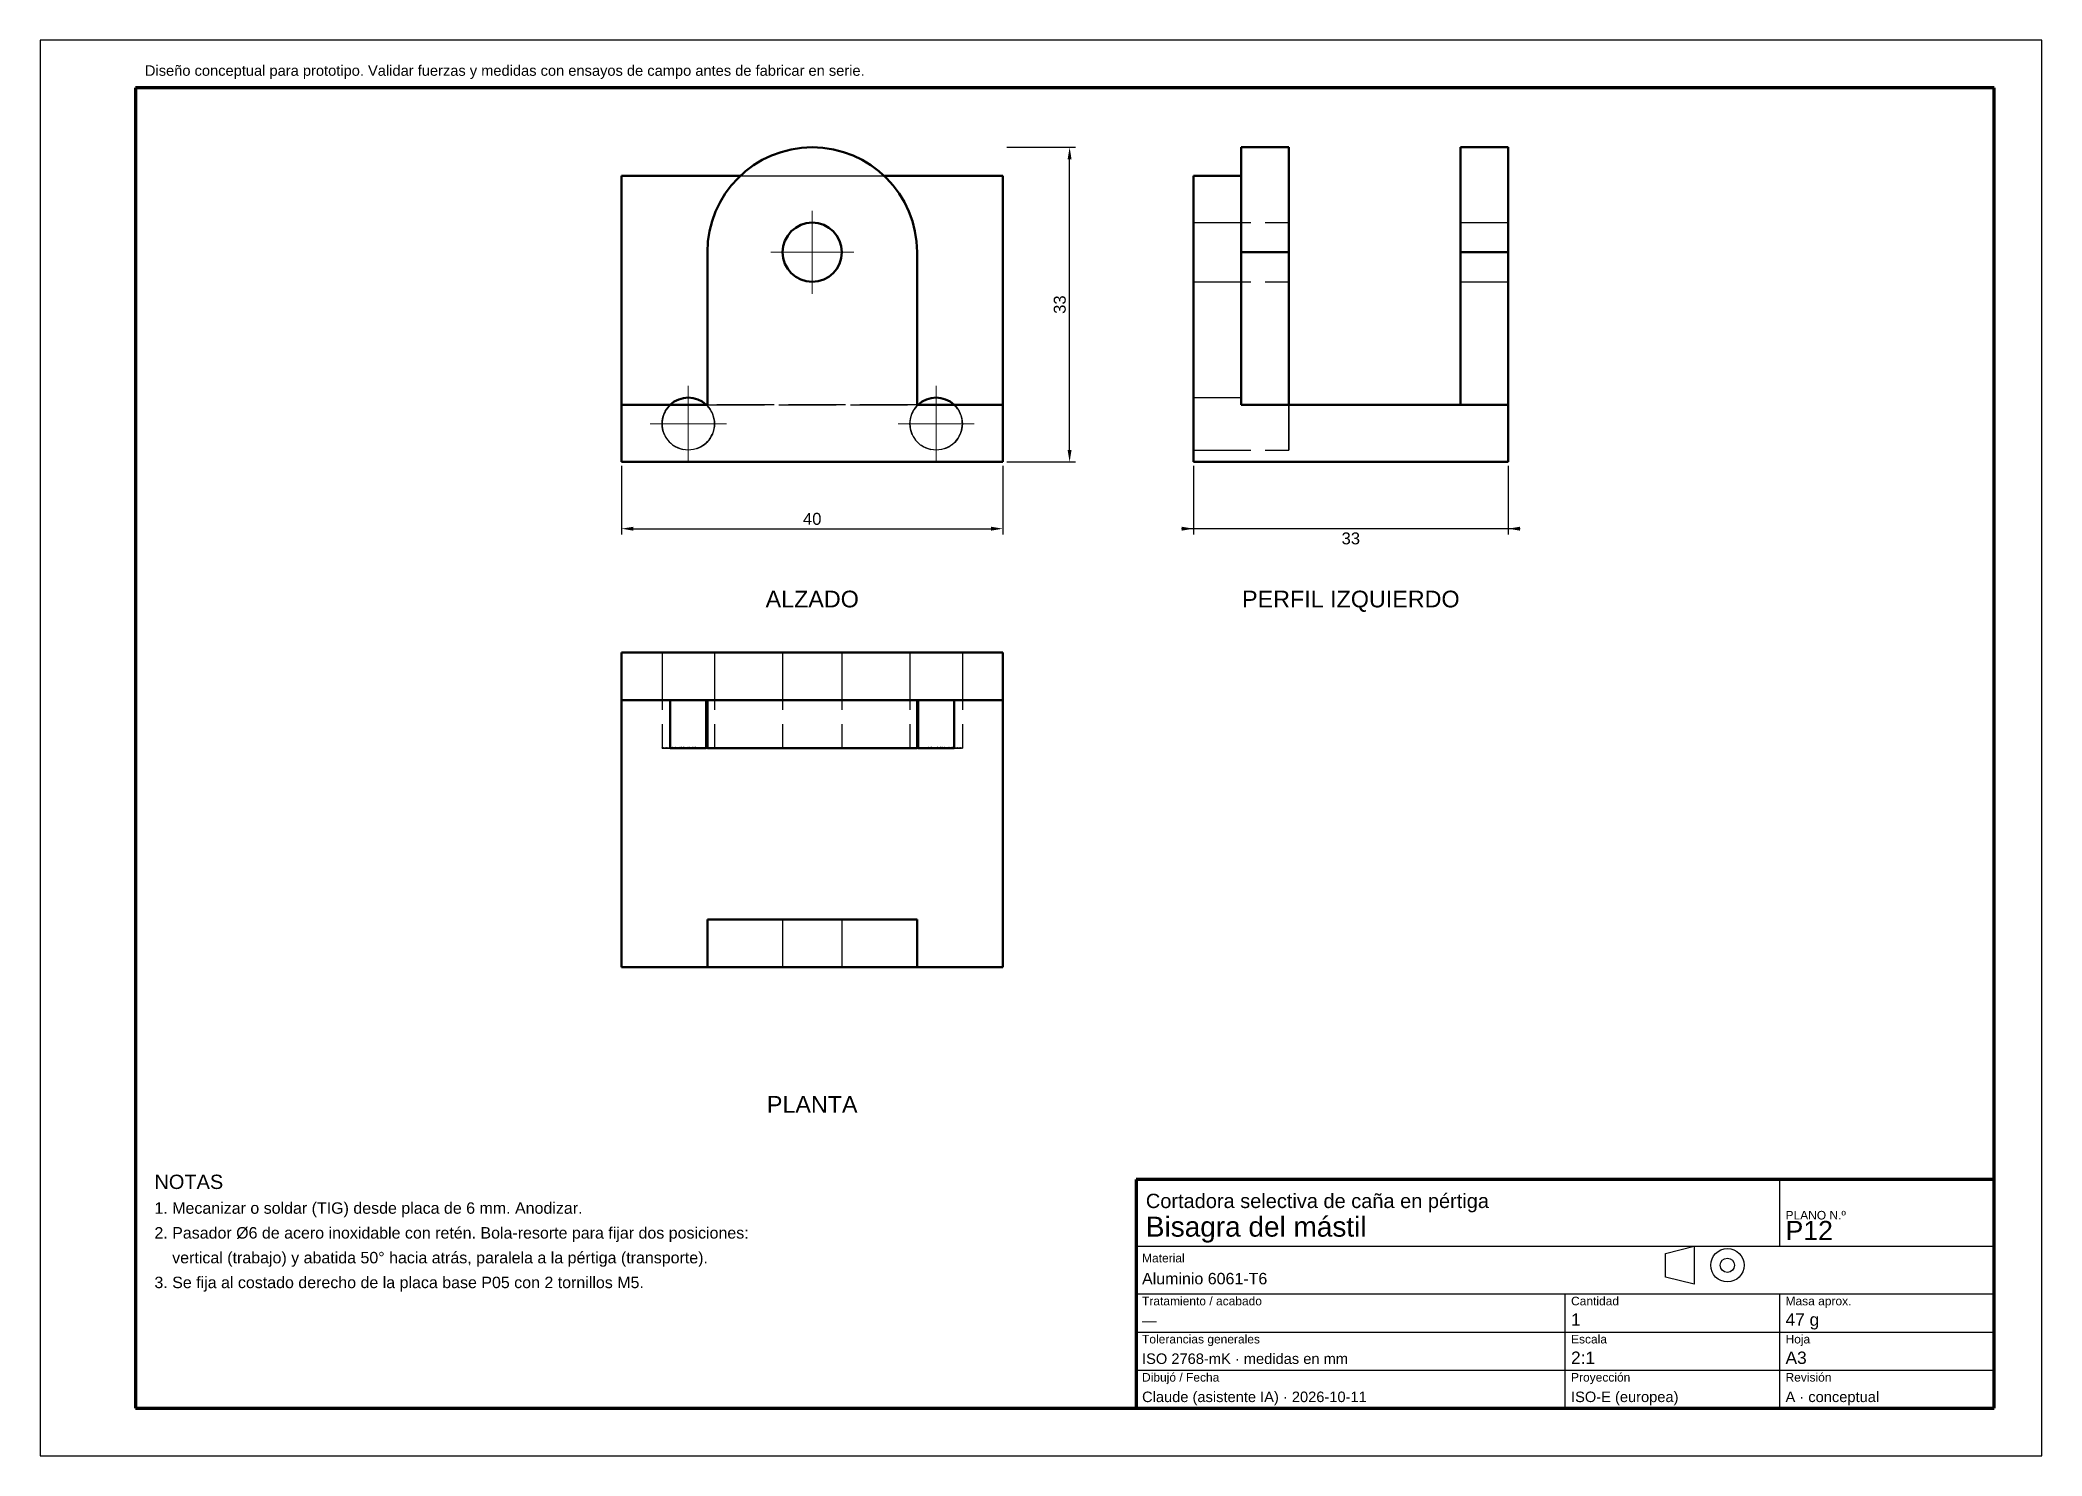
# Model space of a CAD drawing. Header units: millimetres. Extents: x 0 to 210, y 0 to 148.
import ezdxf
from ezdxf.enums import TextEntityAlignment as Align

# ---------------------------------------------------------------- set-up
doc = ezdxf.new("R2010")
doc.units = ezdxf.units.MM
doc.header["$LTSCALE"] = 0.5
doc.linetypes.add('ACAD_ISO02W100', pattern=[15, 12, -3])
doc.linetypes.add('ACAD_ISO04W100', pattern=[30, 24, -3, 0, -3])
for name, color, linetype, lineweight in [('COTAS', 4, 'Continuous', 18), ('EJES', 1, 'ACAD_ISO04W100', 18), ('MARCO', 7, 'Continuous', 70), ('OCULTAS', 8, 'ACAD_ISO02W100', 25), ('TEXTO', 7, 'Continuous', 25), ('VISIBLE', 7, 'Continuous', 50)]:
    doc.layers.add(name, color=color, linetype=linetype, lineweight=lineweight)
doc.styles.get("Standard").update_dxf_attribs({"font": 'arial.ttf'})
doc.dimstyles.new('ISO25', dxfattribs={"dimscale": 0.5, "dimtxt": 2.5, "dimasz": 2.5, "dimexe": 1.25, "dimexo": 0.8, "dimgap": 0.8, "dimtad": 1, "dimdec": 1, "dimtxsty": 'Standard', "dimcen": 2.5, "dimclrd": 4, "dimclre": 4, "dimclrt": 7, "dimazin": 3, "dimtfac": 1, "dimtmove": 0, "dimatfit": 3})

msp = doc.modelspace()

# ---------------------------------------------------------------- linework, layer by layer
at = {"layer": 'EJES'}
for p, q in [((81, 121.9), (81, 130.6)), ((76.65, 126.25), (85.35, 126.25)), ((68, 104.25), (68, 112.25)), ((94, 104.25), (94, 112.25)), ((64, 108.25), (72, 108.25)), ((90, 108.25), (98, 108.25))]:
    msp.add_line(p, q, dxfattribs=at)
at = {"layer": 'MARCO'}
for p, q in [((205, 143.5), (10, 143.5)), ((10, 143.5), (10, 5)), ((205, 5), (205, 143.5)), ((205, 29), (115, 29)), ((115, 29), (115, 5)), ((205, 5), (205, 29)), ((10, 5), (205, 5)), ((115, 5), (205, 5))]:
    msp.add_line(p, q, dxfattribs=at)
at = {"layer": 'OCULTAS'}
for p, q in [((61, 134.25), (61, 104.25)), ((61, 134.25), (101, 134.25)), ((73.45, 134.25), (88.55, 134.25)), ((101, 134.25), (101, 104.25)), ((121, 134.25), (121, 104.25)), ((126, 134.25), (121, 134.25)), ((126, 110.25), (126, 134.25)), ((121, 129.35), (131, 129.35)), ((149, 129.35), (154, 129.35)), ((70, 110.25), (70, 126.25)), ((70, 110.25), (70, 126.25)), ((92, 110.25), (92, 126.25)), ((92, 110.25), (92, 126.25)), ((126, 110.25), (126, 126.25)), ((126, 126.25), (131, 126.25)), ((131, 110.25), (131, 126.25)), ((149, 126.25), (154, 126.25)), ((149, 110.25), (149, 126.25)), ((154, 110.25), (154, 126.25)), ((121, 123.15), (131, 123.15)), ((149, 123.15), (154, 123.15)), ((61, 110.25), (66.11, 110.25)), ((66.11, 110.25), (69.89, 110.25)), ((92, 110.25), (70, 110.25)), ((70, 110.25), (92, 110.25)), ((92.11, 110.25), (95.89, 110.25)), ((95.89, 110.25), (101, 110.25)), ((121, 111), (126, 111)), ((121, 111), (126, 111)), ((126, 110.25), (126, 111)), ((126, 110.25), (131, 110.25)), ((126, 110.25), (131, 110.25)), ((131, 110.25), (126, 110.25)), ((131, 110.25), (126, 110.25)), ((126, 110.25), (131, 110.25)), ((126, 110.25), (131, 110.25)), ((154, 110.25), (126, 110.25)), ((154, 110.25), (149, 110.25)), ((154, 110.25), (149, 110.25)), ((154, 104.25), (154, 110.25)), ((121, 105.5), (131, 105.5)), ((121, 105.5), (131, 105.5)), ((61, 104.25), (101, 104.25)), ((121, 104.25), (154, 104.25)), ((61, 84.25), (61, 51.25)), ((61, 84.25), (101, 84.25)), ((65.25, 84.25), (65.25, 74.25)), ((70.75, 84.25), (70.75, 74.25)), ((77.9, 84.25), (77.9, 74.25)), ((84.1, 84.25), (84.1, 74.25)), ((91.25, 84.25), (91.25, 74.25)), ((96.75, 84.25), (96.75, 74.25)), ((101, 84.25), (101, 51.25)), ((61, 79.25), (66.11, 79.25)), ((69.89, 79.25), (70, 79.25)), ((70, 74.25), (70, 79.25)), ((73.45, 79.25), (88.55, 79.25)), ((92, 74.25), (92, 79.25)), ((92, 79.25), (92.11, 79.25)), ((95.89, 79.25), (101, 79.25)), ((92, 74.25), (70, 74.25)), ((70, 56.25), (92, 56.25)), ((70, 51.25), (70, 56.25)), ((77.9, 56.25), (77.9, 51.25)), ((84.1, 56.25), (84.1, 51.25)), ((92, 51.25), (92, 56.25)), ((61, 51.25), (101, 51.25))]:
    msp.add_line(p, q, dxfattribs=at)
for centre, radius in [((81, 126.25), 3.1), ((81, 126.25), 3.1), ((81, 126.25), 3.1), ((68, 108.25), 2.75), ((94, 108.25), 2.75)]:
    msp.add_circle(centre, radius, dxfattribs=at)
for centre, radius, start, end in [((81, 126.25), 11, 0, 180), ((81, 126.25), 11, 0, 180), ((81, 126.25), 11, 46.6582, 133.3418), ((81, 126.25), 11, 133.3418, 180), ((81, 126.25), 11, 0, 46.6582), ((68, 108.25), 2.75, 133.3418, 360), ((68, 108.25), 2.75, 0, 46.6582), ((94, 108.25), 2.75, 133.3418, 360), ((94, 108.25), 2.75, 0, 46.6582)]:
    msp.add_arc(centre, radius, start, end, dxfattribs=at)
for points in [[(126, 134.25), (126, 134.65), (126, 135.02), (126, 135.36), (126, 135.68), (126, 135.97), (126, 136.24), (126, 136.47), (126, 136.68), (126, 136.85), (126, 136.99), (126, 137.11), (126, 137.19), (126, 137.23), (126, 137.25)], [(131, 126.25), (131, 127.48), (131, 128.7), (131, 129.88), (131, 131.02), (131, 132.1), (131, 133.11), (131, 134.03), (131, 134.85), (131, 135.56), (131, 136.16), (131, 136.63), (131, 136.97), (131, 137.18), (131, 137.25)], [(149, 126.25), (149, 127.48), (149, 128.7), (149, 129.88), (149, 131.02), (149, 132.1), (149, 133.11), (149, 134.03), (149, 134.85), (149, 135.56), (149, 136.16), (149, 136.63), (149, 136.97), (149, 137.18), (149, 137.25)], [(154, 126.25), (154, 127.48), (154, 128.7), (154, 129.88), (154, 131.02), (154, 132.1), (154, 133.11), (154, 134.03), (154, 134.85), (154, 135.56), (154, 136.16), (154, 136.63), (154, 136.97), (154, 137.18), (154, 137.25)], [(121, 126.25), (121, 126.6), (121, 126.94), (121, 127.27), (121, 127.6), (121, 127.9), (121, 128.18), (121, 128.44), (121, 128.67), (121, 128.87), (121, 129.04), (121, 129.18), (121, 129.27), (121, 129.33), (121, 129.35)], [(121, 129.35), (121, 129.27), (121, 129.04), (121, 128.67), (121, 128.18), (121, 127.6), (121, 126.94), (121, 126.25), (121, 125.56), (121, 124.9), (121, 124.32), (121, 123.83), (121, 123.46), (121, 123.23), (121, 123.15)], [(131, 126.25), (131, 126.6), (131, 126.94), (131, 127.27), (131, 127.6), (131, 127.9), (131, 128.18), (131, 128.44), (131, 128.67), (131, 128.87), (131, 129.04), (131, 129.18), (131, 129.27), (131, 129.33), (131, 129.35)], [(131, 129.35), (131, 129.27), (131, 129.04), (131, 128.67), (131, 128.18), (131, 127.6), (131, 126.94), (131, 126.25), (131, 125.56), (131, 124.9), (131, 124.32), (131, 123.83), (131, 123.46), (131, 123.23), (131, 123.15)], [(149, 126.25), (149, 126.6), (149, 126.94), (149, 127.27), (149, 127.6), (149, 127.9), (149, 128.18), (149, 128.44), (149, 128.67), (149, 128.87), (149, 129.04), (149, 129.18), (149, 129.27), (149, 129.33), (149, 129.35)], [(149, 129.35), (149, 129.27), (149, 129.04), (149, 128.67), (149, 128.18), (149, 127.6), (149, 126.94), (149, 126.25), (149, 125.56), (149, 124.9), (149, 124.32), (149, 123.83), (149, 123.46), (149, 123.23), (149, 123.15)], [(154, 126.25), (154, 126.6), (154, 126.94), (154, 127.27), (154, 127.6), (154, 127.9), (154, 128.18), (154, 128.44), (154, 128.67), (154, 128.87), (154, 129.04), (154, 129.18), (154, 129.27), (154, 129.33), (154, 129.35)], [(154, 129.35), (154, 129.27), (154, 129.04), (154, 128.67), (154, 128.18), (154, 127.6), (154, 126.94), (154, 126.25), (154, 125.56), (154, 124.9), (154, 124.32), (154, 123.83), (154, 123.46), (154, 123.23), (154, 123.15)], [(121, 111), (121, 110.93), (121, 110.73), (121, 110.4), (121, 109.96), (121, 109.44), (121, 108.86), (121, 108.25), (121, 107.64), (121, 107.06), (121, 106.54), (121, 106.1), (121, 105.77), (121, 105.57), (121, 105.5)], [(121, 111), (121, 110.93), (121, 110.73), (121, 110.4), (121, 109.96), (121, 109.44), (121, 108.86), (121, 108.25), (121, 107.64), (121, 107.06), (121, 106.54), (121, 106.1), (121, 105.77), (121, 105.57), (121, 105.5)], [(131, 110.25), (131, 109.9), (131, 109.5), (131, 109.07), (131, 108.61), (131, 108.15), (131, 107.68), (131, 107.23), (131, 106.82), (131, 106.44), (131, 106.11), (131, 105.85), (131, 105.66), (131, 105.54), (131, 105.5)], [(70.75, 84.25), (70.68, 84.25), (70.48, 84.25), (70.15, 84.25), (69.71, 84.25), (69.19, 84.25), (68.61, 84.25), (68, 84.25), (67.39, 84.25), (66.81, 84.25), (66.29, 84.25), (65.85, 84.25), (65.52, 84.25), (65.32, 84.25), (65.25, 84.25)], [(65.25, 84.25), (65.32, 84.25), (65.52, 84.25), (65.85, 84.25), (66.29, 84.25), (66.81, 84.25), (67.39, 84.25), (68, 84.25), (68.61, 84.25), (69.19, 84.25), (69.71, 84.25), (70.15, 84.25), (70.48, 84.25), (70.68, 84.25), (70.75, 84.25)], [(84.1, 84.25), (84.02, 84.25), (83.79, 84.25), (83.42, 84.25), (82.93, 84.25), (82.35, 84.25), (81.69, 84.25), (81, 84.25), (80.31, 84.25), (79.65, 84.25), (79.07, 84.25), (78.58, 84.25), (78.21, 84.25), (77.98, 84.25), (77.9, 84.25)], [(77.9, 84.25), (77.98, 84.25), (78.21, 84.25), (78.58, 84.25), (79.07, 84.25), (79.65, 84.25), (80.31, 84.25), (81, 84.25), (81.69, 84.25), (82.35, 84.25), (82.93, 84.25), (83.42, 84.25), (83.79, 84.25), (84.02, 84.25), (84.1, 84.25)], [(96.75, 84.25), (96.68, 84.25), (96.48, 84.25), (96.15, 84.25), (95.71, 84.25), (95.19, 84.25), (94.61, 84.25), (94, 84.25), (93.39, 84.25), (92.81, 84.25), (92.29, 84.25), (91.85, 84.25), (91.52, 84.25), (91.32, 84.25), (91.25, 84.25)], [(91.25, 84.25), (91.32, 84.25), (91.52, 84.25), (91.85, 84.25), (92.29, 84.25), (92.81, 84.25), (93.39, 84.25), (94, 84.25), (94.61, 84.25), (95.19, 84.25), (95.71, 84.25), (96.15, 84.25), (96.48, 84.25), (96.68, 84.25), (96.75, 84.25)], [(73.45, 79.25), (73, 79.25), (72.57, 79.25), (72.18, 79.25), (71.81, 79.25), (71.47, 79.25), (71.17, 79.25), (70.9, 79.25), (70.66, 79.25), (70.46, 79.25), (70.3, 79.25), (70.17, 79.25), (70.07, 79.25), (70.02, 79.25), (70, 79.25)], [(92, 79.25), (91.98, 79.25), (91.93, 79.25), (91.83, 79.25), (91.7, 79.25), (91.54, 79.25), (91.34, 79.25), (91.1, 79.25), (90.83, 79.25), (90.53, 79.25), (90.19, 79.25), (89.82, 79.25), (89.43, 79.25), (89, 79.25), (88.55, 79.25)], [(84.1, 74.25), (84.02, 74.25), (83.79, 74.25), (83.42, 74.25), (82.93, 74.25), (82.35, 74.25), (81.69, 74.25), (81, 74.25), (80.31, 74.25), (79.65, 74.25), (79.07, 74.25), (78.58, 74.25), (78.21, 74.25), (77.98, 74.25), (77.9, 74.25)], [(77.9, 74.25), (77.98, 74.25), (78.21, 74.25), (78.58, 74.25), (79.07, 74.25), (79.65, 74.25), (80.31, 74.25), (81, 74.25), (81.69, 74.25), (82.35, 74.25), (82.93, 74.25), (83.42, 74.25), (83.79, 74.25), (84.02, 74.25), (84.1, 74.25)], [(84.1, 56.25), (84.02, 56.25), (83.79, 56.25), (83.42, 56.25), (82.93, 56.25), (82.35, 56.25), (81.69, 56.25), (81, 56.25), (80.31, 56.25), (79.65, 56.25), (79.07, 56.25), (78.58, 56.25), (78.21, 56.25), (77.98, 56.25), (77.9, 56.25)], [(77.9, 56.25), (77.98, 56.25), (78.21, 56.25), (78.58, 56.25), (79.07, 56.25), (79.65, 56.25), (80.31, 56.25), (81, 56.25), (81.69, 56.25), (82.35, 56.25), (82.93, 56.25), (83.42, 56.25), (83.79, 56.25), (84.02, 56.25), (84.1, 56.25)], [(84.1, 51.25), (84.02, 51.25), (83.79, 51.25), (83.42, 51.25), (82.93, 51.25), (82.35, 51.25), (81.69, 51.25), (81, 51.25), (80.31, 51.25), (79.65, 51.25), (79.07, 51.25), (78.58, 51.25), (78.21, 51.25), (77.98, 51.25), (77.9, 51.25)], [(77.9, 51.25), (77.98, 51.25), (78.21, 51.25), (78.58, 51.25), (79.07, 51.25), (79.65, 51.25), (80.31, 51.25), (81, 51.25), (81.69, 51.25), (82.35, 51.25), (82.93, 51.25), (83.42, 51.25), (83.79, 51.25), (84.02, 51.25), (84.1, 51.25)]]:
    msp.add_open_spline(points, degree=1, dxfattribs=at)
for points, degree, knots in [([(126, 134.25), (126, 134.02), (126, 133.8), (126, 133.56), (126, 133.32), (126, 133.07), (126, 132.82), (126, 132.56), (126, 132.29), (126, 132.02), (126, 131.75), (126, 131.47), (126, 131.19), (126, 130.9), (126, 130.61), (126, 130.31), (126, 130.01), (126, 129.71), (126, 129.4), (126, 129.1), (126, 128.79), (126, 128.16), (126, 127.53), (126, 126.89), (126, 126.25)], 2, [0, 0, 0, 0.071429, 0.071429, 0.142857, 0.142857, 0.214286, 0.214286, 0.285714, 0.285714, 0.357143, 0.357143, 0.428571, 0.428571, 0.5, 0.5, 0.571429, 0.571429, 0.642857, 0.642857, 0.714286, 0.714286, 0.857143, 0.857143, 1, 1, 1]), ([(126, 126.25), (126, 126.89), (126, 127.53), (126, 128.16), (126, 128.37), (126, 128.58), (126, 128.79), (126, 128.99), (126, 129.2), (126, 129.4), (126, 129.61), (126, 129.81), (126, 130.01), (126, 130.21), (126, 130.41), (126, 130.61), (126, 130.8), (126, 130.99), (126, 131.19), (126, 131.37), (126, 131.56), (126, 131.75), (126, 131.93), (126, 132.11), (126, 132.29), (126, 132.47), (126, 132.64), (126, 132.82), (126, 132.99), (126, 133.15), (126, 133.32), (126, 133.48), (126, 133.64), (126, 133.8), (126, 133.95), (126, 134.1), (126, 134.25)], 3, [0, 0, 0, 0, 0.1745014, 0.1745014, 0.1745014, 0.2326686, 0.2326686, 0.2326686, 0.2908357, 0.2908357, 0.2908357, 0.3490028, 0.3490028, 0.3490028, 0.40717, 0.40717, 0.40717, 0.4653371, 0.4653371, 0.4653371, 0.5235042, 0.5235042, 0.5235042, 0.5816714, 0.5816714, 0.5816714, 0.6398385, 0.6398385, 0.6398385, 0.6980057, 0.6980057, 0.6980057, 0.7561728, 0.7561728, 0.7561728, 0.8143399, 0.8143399, 0.8143399, 0.8143399]), ([(121, 123.15), (121, 123.16), (121, 123.17), (121, 123.2), (121, 123.23), (121, 123.28), (121, 123.32), (121, 123.39), (121, 123.46), (121, 123.54), (121, 123.63), (121, 123.73), (121, 123.83), (121, 123.94), (121, 124.06), (121, 124.19), (121, 124.32), (121, 124.46), (121, 124.6), (121, 124.75), (121, 124.9), (121, 125.07), (121, 125.23), (121, 125.39), (121, 125.56), (121, 125.9), (121, 126.25)], 2, [0, 0, 0, 0.071429, 0.071429, 0.142857, 0.142857, 0.214286, 0.214286, 0.285714, 0.285714, 0.357143, 0.357143, 0.428571, 0.428571, 0.5, 0.5, 0.571429, 0.571429, 0.642857, 0.642857, 0.714286, 0.714286, 0.785714, 0.785714, 0.857143, 0.857143, 1, 1, 1]), ([(131, 123.15), (131, 123.16), (131, 123.17), (131, 123.2), (131, 123.23), (131, 123.28), (131, 123.32), (131, 123.39), (131, 123.46), (131, 123.54), (131, 123.63), (131, 123.73), (131, 123.83), (131, 123.94), (131, 124.06), (131, 124.19), (131, 124.32), (131, 124.46), (131, 124.6), (131, 124.75), (131, 124.9), (131, 125.07), (131, 125.23), (131, 125.39), (131, 125.56), (131, 125.9), (131, 126.25)], 2, [0, 0, 0, 0.071429, 0.071429, 0.142857, 0.142857, 0.214286, 0.214286, 0.285714, 0.285714, 0.357143, 0.357143, 0.428571, 0.428571, 0.5, 0.5, 0.571429, 0.571429, 0.642857, 0.642857, 0.714286, 0.714286, 0.785714, 0.785714, 0.857143, 0.857143, 1, 1, 1]), ([(149, 123.15), (149, 123.16), (149, 123.17), (149, 123.2), (149, 123.23), (149, 123.28), (149, 123.32), (149, 123.39), (149, 123.46), (149, 123.54), (149, 123.63), (149, 123.73), (149, 123.83), (149, 123.94), (149, 124.06), (149, 124.19), (149, 124.32), (149, 124.46), (149, 124.6), (149, 124.75), (149, 124.9), (149, 125.07), (149, 125.23), (149, 125.39), (149, 125.56), (149, 125.9), (149, 126.25)], 2, [0, 0, 0, 0.071429, 0.071429, 0.142857, 0.142857, 0.214286, 0.214286, 0.285714, 0.285714, 0.357143, 0.357143, 0.428571, 0.428571, 0.5, 0.5, 0.571429, 0.571429, 0.642857, 0.642857, 0.714286, 0.714286, 0.785714, 0.785714, 0.857143, 0.857143, 1, 1, 1]), ([(154, 123.15), (154, 123.16), (154, 123.17), (154, 123.2), (154, 123.23), (154, 123.28), (154, 123.32), (154, 123.39), (154, 123.46), (154, 123.54), (154, 123.63), (154, 123.73), (154, 123.83), (154, 123.94), (154, 124.06), (154, 124.19), (154, 124.32), (154, 124.46), (154, 124.6), (154, 124.75), (154, 124.9), (154, 125.07), (154, 125.23), (154, 125.39), (154, 125.56), (154, 125.9), (154, 126.25)], 2, [0, 0, 0, 0.071429, 0.071429, 0.142857, 0.142857, 0.214286, 0.214286, 0.285714, 0.285714, 0.357143, 0.357143, 0.428571, 0.428571, 0.5, 0.5, 0.571429, 0.571429, 0.642857, 0.642857, 0.714286, 0.714286, 0.785714, 0.785714, 0.857143, 0.857143, 1, 1, 1]), ([(121, 108.25), (121, 108.4), (121, 108.56), (121, 108.86), (121, 109.16), (121, 109.3), (121, 109.44), (121, 109.58), (121, 109.71), (121, 109.84), (121, 109.96), (121, 110.08), (121, 110.19), (121, 110.3), (121, 110.4), (121, 110.49), (121, 110.58), (121, 110.65), (121, 110.73), (121, 110.79), (121, 110.85), (121, 110.89), (121, 110.93), (121, 110.96), (121, 110.98), (121, 110.99), (121, 111)], 2, [0, 0, 0, 0.1122, 0.1122, 0.336599, 0.336599, 0.448799, 0.448799, 0.560999, 0.560999, 0.673198, 0.673198, 0.785398, 0.785398, 0.897598, 0.897598, 1.009798, 1.009798, 1.121997, 1.121997, 1.234197, 1.234197, 1.346397, 1.346397, 1.458597, 1.458597, 1.570796, 1.570796, 1.570796]), ([(121, 108.25), (121, 108.4), (121, 108.56), (121, 108.86), (121, 109.16), (121, 109.3), (121, 109.44), (121, 109.58), (121, 109.71), (121, 109.84), (121, 109.96), (121, 110.08), (121, 110.19), (121, 110.3), (121, 110.4), (121, 110.49), (121, 110.58), (121, 110.65), (121, 110.73), (121, 110.79), (121, 110.85), (121, 110.89), (121, 110.93), (121, 110.96), (121, 110.98), (121, 110.99), (121, 111)], 2, [0, 0, 0, 0.1122, 0.1122, 0.336599, 0.336599, 0.448799, 0.448799, 0.560999, 0.560999, 0.673198, 0.673198, 0.785398, 0.785398, 0.897598, 0.897598, 1.009798, 1.009798, 1.121997, 1.121997, 1.234197, 1.234197, 1.346397, 1.346397, 1.458597, 1.458597, 1.570796, 1.570796, 1.570796]), ([(126, 110.25), (126, 110.49), (126, 110.68), (126, 110.81), (126, 110.82), (126, 110.84), (126, 110.86), (126, 110.89), (126, 110.91), (126, 110.94), (126, 110.96), (126, 110.97), (126, 110.98), (126, 110.99), (126, 110.99), (126, 111), (126, 111), (126, 111), (126, 111)], 3, [0, 0, 0, 0, 0.5, 0.5, 0.5, 0.571429, 0.571429, 0.571429, 0.714286, 0.714286, 0.714286, 0.857143, 0.857143, 0.857143, 0.928571, 0.928571, 0.928571, 1, 1, 1, 1]), ([(126, 111), (126, 111), (126, 111), (126, 111), (126, 110.99), (126, 110.98), (126, 110.96), (126, 110.95), (126, 110.93), (126, 110.9), (126, 110.87), (126, 110.84), (126, 110.81), (126, 110.68), (126, 110.49), (126, 110.25)], 3, [0, 0, 0, 0, 0.071429, 0.071429, 0.071429, 0.214286, 0.214286, 0.214286, 0.357143, 0.357143, 0.357143, 0.5, 0.5, 0.5, 1, 1, 1, 1]), ([(126, 110.25), (126, 110.49), (126, 110.68), (126, 110.81), (126, 110.82), (126, 110.84), (126, 110.86), (126, 110.89), (126, 110.91), (126, 110.94), (126, 110.96), (126, 110.97), (126, 110.98), (126, 110.99), (126, 110.99), (126, 111), (126, 111), (126, 111), (126, 111)], 3, [0, 0, 0, 0, 0.5, 0.5, 0.5, 0.571429, 0.571429, 0.571429, 0.714286, 0.714286, 0.714286, 0.857143, 0.857143, 0.857143, 0.928571, 0.928571, 0.928571, 1, 1, 1, 1]), ([(126, 111), (126, 111), (126, 111), (126, 111), (126, 110.99), (126, 110.98), (126, 110.96), (126, 110.95), (126, 110.93), (126, 110.9), (126, 110.87), (126, 110.84), (126, 110.81), (126, 110.68), (126, 110.49), (126, 110.25)], 3, [0, 0, 0, 0, 0.071429, 0.071429, 0.071429, 0.214286, 0.214286, 0.214286, 0.357143, 0.357143, 0.357143, 0.5, 0.5, 0.5, 1, 1, 1, 1]), ([(131, 108.25), (131, 108.62), (131, 109), (131, 109.34), (131, 109.68), (131, 109.99), (131, 110.25)], 3, [0, 0, 0, 0, 0.40717, 0.40717, 0.40717, 0.8143399, 0.8143399, 0.8143399, 0.8143399]), ([(131, 108.25), (131, 108.62), (131, 109), (131, 109.34), (131, 109.68), (131, 109.99), (131, 110.25)], 3, [0, 0, 0, 0, 0.40717, 0.40717, 0.40717, 0.8143399, 0.8143399, 0.8143399, 0.8143399]), ([(131, 110.25), (131, 110.08), (131, 109.9), (131, 109.7), (131, 109.5), (131, 109.29), (131, 109.07), (131, 108.84), (131, 108.61), (131, 108.15), (131, 107.68), (131, 107.46), (131, 107.23), (131, 107.03), (131, 106.82), (131, 106.63), (131, 106.44), (131, 106.28), (131, 106.11), (131, 105.98), (131, 105.85), (131, 105.75), (131, 105.66), (131, 105.6), (131, 105.54), (131, 105.52), (131, 105.5)], 2, [0, 0, 0, 0.071429, 0.071429, 0.142857, 0.142857, 0.214286, 0.214286, 0.285714, 0.285714, 0.428571, 0.428571, 0.5, 0.5, 0.571429, 0.571429, 0.642857, 0.642857, 0.714286, 0.714286, 0.785714, 0.785714, 0.857143, 0.857143, 0.928571, 0.928571, 1, 1, 1]), ([(121, 105.5), (121, 105.51), (121, 105.52), (121, 105.54), (121, 105.57), (121, 105.61), (121, 105.65), (121, 105.71), (121, 105.77), (121, 105.85), (121, 105.92), (121, 106.01), (121, 106.1), (121, 106.2), (121, 106.31), (121, 106.42), (121, 106.54), (121, 106.66), (121, 106.79), (121, 106.92), (121, 107.06), (121, 107.2), (121, 107.34), (121, 107.49), (121, 107.64), (121, 107.94), (121, 108.25)], 2, [0, 0, 0, 0.071429, 0.071429, 0.142857, 0.142857, 0.214286, 0.214286, 0.285714, 0.285714, 0.357143, 0.357143, 0.428571, 0.428571, 0.5, 0.5, 0.571429, 0.571429, 0.642857, 0.642857, 0.714286, 0.714286, 0.785714, 0.785714, 0.857143, 0.857143, 1, 1, 1]), ([(121, 105.5), (121, 105.51), (121, 105.52), (121, 105.54), (121, 105.57), (121, 105.61), (121, 105.65), (121, 105.71), (121, 105.77), (121, 105.85), (121, 105.92), (121, 106.01), (121, 106.1), (121, 106.2), (121, 106.31), (121, 106.42), (121, 106.54), (121, 106.66), (121, 106.79), (121, 106.92), (121, 107.06), (121, 107.2), (121, 107.34), (121, 107.49), (121, 107.64), (121, 107.94), (121, 108.25)], 2, [0, 0, 0, 0.071429, 0.071429, 0.142857, 0.142857, 0.214286, 0.214286, 0.285714, 0.285714, 0.357143, 0.357143, 0.428571, 0.428571, 0.5, 0.5, 0.571429, 0.571429, 0.642857, 0.642857, 0.714286, 0.714286, 0.785714, 0.785714, 0.857143, 0.857143, 1, 1, 1]), ([(131, 105.5), (131, 105.51), (131, 105.52), (131, 105.54), (131, 105.57), (131, 105.61), (131, 105.65), (131, 105.71), (131, 105.77), (131, 105.85), (131, 105.92), (131, 106.01), (131, 106.1), (131, 106.2), (131, 106.31), (131, 106.42), (131, 106.54), (131, 106.66), (131, 106.79), (131, 106.92), (131, 107.06), (131, 107.2), (131, 107.34), (131, 107.49), (131, 107.64), (131, 107.94), (131, 108.25)], 2, [0, 0, 0, 0.071429, 0.071429, 0.142857, 0.142857, 0.214286, 0.214286, 0.285714, 0.285714, 0.357143, 0.357143, 0.428571, 0.428571, 0.5, 0.5, 0.571429, 0.571429, 0.642857, 0.642857, 0.714286, 0.714286, 0.785714, 0.785714, 0.857143, 0.857143, 1, 1, 1]), ([(131, 105.5), (131, 105.51), (131, 105.52), (131, 105.54), (131, 105.57), (131, 105.61), (131, 105.65), (131, 105.71), (131, 105.77), (131, 105.85), (131, 105.92), (131, 106.01), (131, 106.1), (131, 106.2), (131, 106.31), (131, 106.42), (131, 106.54), (131, 106.66), (131, 106.79), (131, 106.92), (131, 107.06), (131, 107.2), (131, 107.34), (131, 107.49), (131, 107.64), (131, 107.94), (131, 108.25)], 2, [0, 0, 0, 0.071429, 0.071429, 0.142857, 0.142857, 0.214286, 0.214286, 0.285714, 0.285714, 0.357143, 0.357143, 0.428571, 0.428571, 0.5, 0.5, 0.571429, 0.571429, 0.642857, 0.642857, 0.714286, 0.714286, 0.785714, 0.785714, 0.857143, 0.857143, 1, 1, 1]), ([(69.89, 79.25), (69.77, 79.25), (69.66, 79.25), (69.54, 79.25), (69.41, 79.25), (69.28, 79.25), (69.15, 79.25), (69.01, 79.25), (68.88, 79.25), (68.73, 79.25), (68.59, 79.25), (68.3, 79.25), (68, 79.25), (67.7, 79.25), (67.41, 79.25), (67.27, 79.25), (67.12, 79.25), (66.99, 79.25), (66.85, 79.25), (66.72, 79.25), (66.59, 79.25), (66.46, 79.25), (66.34, 79.25), (66.23, 79.25), (66.11, 79.25)], 2, [0, 0, 0, 0.071429, 0.071429, 0.142857, 0.142857, 0.214286, 0.214286, 0.285714, 0.285714, 0.357143, 0.357143, 0.5, 0.5, 0.642857, 0.642857, 0.714286, 0.714286, 0.785714, 0.785714, 0.857143, 0.857143, 0.928571, 0.928571, 1, 1, 1]), ([(95.89, 79.25), (95.77, 79.25), (95.66, 79.25), (95.54, 79.25), (95.41, 79.25), (95.28, 79.25), (95.15, 79.25), (95.01, 79.25), (94.88, 79.25), (94.73, 79.25), (94.59, 79.25), (94.3, 79.25), (94, 79.25), (93.7, 79.25), (93.41, 79.25), (93.27, 79.25), (93.12, 79.25), (92.99, 79.25), (92.85, 79.25), (92.72, 79.25), (92.59, 79.25), (92.46, 79.25), (92.34, 79.25), (92.23, 79.25), (92.11, 79.25)], 2, [0, 0, 0, 0.071429, 0.071429, 0.142857, 0.142857, 0.214286, 0.214286, 0.285714, 0.285714, 0.357143, 0.357143, 0.5, 0.5, 0.642857, 0.642857, 0.714286, 0.714286, 0.785714, 0.785714, 0.857143, 0.857143, 0.928571, 0.928571, 1, 1, 1]), ([(66.11, 74.25), (66, 74.25), (65.89, 74.25), (65.79, 74.25), (65.7, 74.25), (65.66, 74.25), (65.62, 74.25), (65.58, 74.25), (65.54, 74.25), (65.51, 74.25), (65.47, 74.25), (65.45, 74.25), (65.42, 74.25), (65.39, 74.25), (65.37, 74.25), (65.34, 74.25), (65.32, 74.25), (65.31, 74.25), (65.29, 74.25), (65.28, 74.25), (65.27, 74.25), (65.26, 74.25), (65.25, 74.25), (65.25, 74.25), (65.25, 74.25)], 2, [0, 0, 0, 0.142857, 0.142857, 0.285714, 0.285714, 0.357143, 0.357143, 0.428571, 0.428571, 0.5, 0.5, 0.571429, 0.571429, 0.642857, 0.642857, 0.714286, 0.714286, 0.785714, 0.785714, 0.857143, 0.857143, 0.928571, 0.928571, 1, 1, 1]), ([(65.25, 74.25), (65.25, 74.25), (65.25, 74.25), (65.26, 74.25), (65.27, 74.25), (65.28, 74.25), (65.29, 74.25), (65.31, 74.25), (65.32, 74.25), (65.34, 74.25), (65.37, 74.25), (65.39, 74.25), (65.42, 74.25), (65.45, 74.25), (65.47, 74.25), (65.51, 74.25), (65.54, 74.25), (65.58, 74.25), (65.62, 74.25), (65.7, 74.25), (65.79, 74.25), (65.89, 74.25), (66, 74.25), (66.06, 74.25), (66.11, 74.25)], 2, [0, 0, 0, 0.071429, 0.071429, 0.142857, 0.142857, 0.214286, 0.214286, 0.285714, 0.285714, 0.357143, 0.357143, 0.428571, 0.428571, 0.5, 0.5, 0.571429, 0.571429, 0.642857, 0.642857, 0.785714, 0.785714, 0.928571, 0.928571, 1, 1, 1]), ([(70.75, 74.25), (70.75, 74.25), (70.75, 74.25), (70.74, 74.25), (70.73, 74.25), (70.72, 74.25), (70.71, 74.25), (70.69, 74.25), (70.68, 74.25), (70.66, 74.25), (70.63, 74.25), (70.61, 74.25), (70.58, 74.25), (70.55, 74.25), (70.53, 74.25), (70.49, 74.25), (70.46, 74.25), (70.42, 74.25), (70.38, 74.25), (70.34, 74.25), (70.3, 74.25), (70.21, 74.25), (70.11, 74.25), (70, 74.25), (69.89, 74.25)], 2, [0, 0, 0, 0.0581671, 0.0581671, 0.1163343, 0.1163343, 0.1745014, 0.1745014, 0.2326686, 0.2326686, 0.2908357, 0.2908357, 0.3490028, 0.3490028, 0.40717, 0.40717, 0.4653371, 0.4653371, 0.5235042, 0.5235042, 0.5816714, 0.5816714, 0.6980057, 0.6980057, 0.8143399, 0.8143399, 0.8143399]), ([(69.89, 74.25), (69.94, 74.25), (70, 74.25), (70.11, 74.25), (70.21, 74.25), (70.3, 74.25), (70.38, 74.25), (70.42, 74.25), (70.46, 74.25), (70.49, 74.25), (70.53, 74.25), (70.55, 74.25), (70.58, 74.25), (70.61, 74.25), (70.63, 74.25), (70.66, 74.25), (70.68, 74.25), (70.69, 74.25), (70.71, 74.25), (70.72, 74.25), (70.73, 74.25), (70.74, 74.25), (70.75, 74.25), (70.75, 74.25), (70.75, 74.25)], 2, [0, 0, 0, 0.071429, 0.071429, 0.214286, 0.214286, 0.357143, 0.357143, 0.428571, 0.428571, 0.5, 0.5, 0.571429, 0.571429, 0.642857, 0.642857, 0.714286, 0.714286, 0.785714, 0.785714, 0.857143, 0.857143, 0.928571, 0.928571, 1, 1, 1]), ([(92.11, 74.25), (92.06, 74.25), (92, 74.25), (91.89, 74.25), (91.79, 74.25), (91.7, 74.25), (91.62, 74.25), (91.58, 74.25), (91.54, 74.25), (91.51, 74.25), (91.47, 74.25), (91.45, 74.25), (91.42, 74.25), (91.39, 74.25), (91.37, 74.25), (91.34, 74.25), (91.32, 74.25), (91.31, 74.25), (91.29, 74.25), (91.28, 74.25), (91.27, 74.25), (91.26, 74.25), (91.25, 74.25), (91.25, 74.25), (91.25, 74.25)], 2, [0, 0, 0, 0.071429, 0.071429, 0.214286, 0.214286, 0.357143, 0.357143, 0.428571, 0.428571, 0.5, 0.5, 0.571429, 0.571429, 0.642857, 0.642857, 0.714286, 0.714286, 0.785714, 0.785714, 0.857143, 0.857143, 0.928571, 0.928571, 1, 1, 1]), ([(91.25, 74.25), (91.25, 74.25), (91.25, 74.25), (91.26, 74.25), (91.27, 74.25), (91.28, 74.25), (91.29, 74.25), (91.31, 74.25), (91.32, 74.25), (91.34, 74.25), (91.37, 74.25), (91.39, 74.25), (91.42, 74.25), (91.45, 74.25), (91.47, 74.25), (91.51, 74.25), (91.54, 74.25), (91.58, 74.25), (91.62, 74.25), (91.7, 74.25), (91.79, 74.25), (91.89, 74.25), (92, 74.25), (92.06, 74.25), (92.11, 74.25)], 2, [0, 0, 0, 0.071429, 0.071429, 0.142857, 0.142857, 0.214286, 0.214286, 0.285714, 0.285714, 0.357143, 0.357143, 0.428571, 0.428571, 0.5, 0.5, 0.571429, 0.571429, 0.642857, 0.642857, 0.785714, 0.785714, 0.928571, 0.928571, 1, 1, 1]), ([(96.75, 74.25), (96.75, 74.25), (96.75, 74.25), (96.74, 74.25), (96.73, 74.25), (96.72, 74.25), (96.71, 74.25), (96.69, 74.25), (96.68, 74.25), (96.66, 74.25), (96.63, 74.25), (96.61, 74.25), (96.58, 74.25), (96.55, 74.25), (96.53, 74.25), (96.49, 74.25), (96.46, 74.25), (96.42, 74.25), (96.38, 74.25), (96.34, 74.25), (96.3, 74.25), (96.21, 74.25), (96.11, 74.25), (96, 74.25), (95.89, 74.25)], 2, [0, 0, 0, 0.0581671, 0.0581671, 0.1163343, 0.1163343, 0.1745014, 0.1745014, 0.2326686, 0.2326686, 0.2908357, 0.2908357, 0.3490028, 0.3490028, 0.40717, 0.40717, 0.4653371, 0.4653371, 0.5235042, 0.5235042, 0.5816714, 0.5816714, 0.6980057, 0.6980057, 0.8143399, 0.8143399, 0.8143399]), ([(95.89, 74.25), (95.94, 74.25), (96, 74.25), (96.11, 74.25), (96.21, 74.25), (96.3, 74.25), (96.38, 74.25), (96.42, 74.25), (96.46, 74.25), (96.49, 74.25), (96.53, 74.25), (96.55, 74.25), (96.58, 74.25), (96.61, 74.25), (96.63, 74.25), (96.66, 74.25), (96.68, 74.25), (96.69, 74.25), (96.71, 74.25), (96.72, 74.25), (96.73, 74.25), (96.74, 74.25), (96.75, 74.25), (96.75, 74.25), (96.75, 74.25)], 2, [0, 0, 0, 0.071429, 0.071429, 0.214286, 0.214286, 0.357143, 0.357143, 0.428571, 0.428571, 0.5, 0.5, 0.571429, 0.571429, 0.642857, 0.642857, 0.714286, 0.714286, 0.785714, 0.785714, 0.857143, 0.857143, 0.928571, 0.928571, 1, 1, 1])]:
    msp.add_open_spline(points, degree=degree, knots=knots, dxfattribs=at)
at = {"layer": 'TEXTO'}
for p, q in [((210, 148.5), (0, 148.5)), ((0, 148.5), (0, 0)), ((210, 0), (210, 148.5)), ((182.5, 22), (182.5, 29)), ((115, 22), (205, 22)), ((170.5, 21.25), (173.5, 22)), ((170.5, 18.75), (170.5, 21.25)), ((173.5, 22), (173.5, 18)), ((115, 17), (205, 17)), ((160, 5), (160, 17)), ((173.5, 18), (170.5, 18.75)), ((182.5, 5), (182.5, 17)), ((115, 13), (205, 13)), ((115, 9), (205, 9)), ((0, 0), (210, 0))]:
    msp.add_line(p, q, dxfattribs=at)
for radius in [1.75, 0.75]:
    msp.add_circle((177, 20), radius, dxfattribs=at)
at = {"layer": 'VISIBLE'}
for p, q in [((126, 137.25), (131, 137.25)), ((149, 137.25), (154, 137.25)), ((61, 110.25), (61, 134.25)), ((61, 134.25), (73.45, 134.25)), ((88.55, 134.25), (101, 134.25)), ((101, 110.25), (101, 134.25)), ((121, 134.25), (121, 104.25)), ((126, 134.25), (121, 134.25)), ((126, 110.25), (126, 134.25)), ((70, 110.25), (70, 126.25)), ((70, 110.25), (70, 126.25)), ((92, 110.25), (92, 126.25)), ((92, 110.25), (92, 126.25)), ((126, 111), (126, 126.25)), ((131, 126.25), (126, 126.25)), ((131, 110.25), (131, 126.25)), ((149, 110.25), (149, 126.25)), ((154, 126.25), (149, 126.25)), ((154, 110.25), (154, 126.25)), ((61, 104.25), (61, 110.25)), ((61, 110.25), (70, 110.25)), ((69.89, 110.25), (70, 110.25)), ((92, 110.25), (92.11, 110.25)), ((92, 110.25), (101, 110.25)), ((101, 104.25), (101, 110.25)), ((154, 110.25), (126, 110.25)), ((154, 104.25), (154, 110.25)), ((61, 104.25), (101, 104.25)), ((121, 104.25), (154, 104.25)), ((61, 79.25), (61, 84.25)), ((61, 84.25), (101, 84.25)), ((101, 79.25), (101, 84.25)), ((61, 51.25), (61, 79.25)), ((61, 79.25), (73.45, 79.25)), ((66.11, 79.25), (66.11, 74.25)), ((69.89, 79.25), (69.89, 74.25)), ((70, 74.25), (70, 79.25)), ((88.55, 79.25), (101, 79.25)), ((92, 79.25), (92, 74.25)), ((92.11, 79.25), (92.11, 74.25)), ((95.89, 79.25), (95.89, 74.25)), ((101, 51.25), (101, 79.25)), ((66.11, 74.25), (69.89, 74.25)), ((92.11, 74.25), (95.89, 74.25)), ((70, 51.25), (70, 56.25)), ((92, 56.25), (92, 51.25)), ((61, 51.25), (70, 51.25)), ((92, 51.25), (101, 51.25))]:
    msp.add_line(p, q, dxfattribs=at)
msp.add_circle((81, 126.25), 3.1, dxfattribs=at)
for centre, radius, start, end in [((81, 126.25), 11, 0, 180), ((68, 108.25), 2.75, 46.6582, 133.3418), ((94, 108.25), 2.75, 46.6582, 133.3418)]:
    msp.add_arc(centre, radius, start, end, dxfattribs=at)
for points in [[(126, 137.25), (126, 137.23), (126, 137.19), (126, 137.11), (126, 136.99), (126, 136.85), (126, 136.68), (126, 136.47), (126, 136.24), (126, 135.97), (126, 135.68), (126, 135.36), (126, 135.02), (126, 134.65), (126, 134.25)], [(131, 137.25), (131, 137.18), (131, 136.97), (131, 136.63), (131, 136.16), (131, 135.56), (131, 134.85), (131, 134.03), (131, 133.11), (131, 132.1), (131, 131.02), (131, 129.88), (131, 128.7), (131, 127.48), (131, 126.25)], [(149, 137.25), (149, 137.18), (149, 136.97), (149, 136.63), (149, 136.16), (149, 135.56), (149, 134.85), (149, 134.03), (149, 133.11), (149, 132.1), (149, 131.02), (149, 129.88), (149, 128.7), (149, 127.48), (149, 126.25)], [(154, 137.25), (154, 137.18), (154, 136.97), (154, 136.63), (154, 136.16), (154, 135.56), (154, 134.85), (154, 134.03), (154, 133.11), (154, 132.1), (154, 131.02), (154, 129.88), (154, 128.7), (154, 127.48), (154, 126.25)], [(88.55, 79.25), (87.64, 79.25), (86.66, 79.25), (85.61, 79.25), (84.5, 79.25), (83.36, 79.25), (82.19, 79.25), (81, 79.25), (79.81, 79.25), (78.64, 79.25), (77.5, 79.25), (76.39, 79.25), (75.34, 79.25), (74.36, 79.25), (73.45, 79.25)], [(92, 74.25), (91.72, 74.25), (90.91, 74.25), (89.6, 74.25), (87.86, 74.25), (85.77, 74.25), (83.45, 74.25), (81, 74.25), (78.55, 74.25), (76.23, 74.25), (74.14, 74.25), (72.4, 74.25), (71.09, 74.25), (70.28, 74.25), (70, 74.25)], [(92, 56.25), (91.72, 56.25), (90.91, 56.25), (89.6, 56.25), (87.86, 56.25), (85.77, 56.25), (83.45, 56.25), (81, 56.25), (78.55, 56.25), (76.23, 56.25), (74.14, 56.25), (72.4, 56.25), (71.09, 56.25), (70.28, 56.25), (70, 56.25)], [(92, 51.25), (91.72, 51.25), (90.91, 51.25), (89.6, 51.25), (87.86, 51.25), (85.77, 51.25), (83.45, 51.25), (81, 51.25), (78.55, 51.25), (76.23, 51.25), (74.14, 51.25), (72.4, 51.25), (71.09, 51.25), (70.28, 51.25), (70, 51.25)]]:
    msp.add_open_spline(points, degree=1, dxfattribs=at)
for points in [[(66.11, 74.25), (66.23, 74.25), (66.34, 74.25), (66.46, 74.25), (66.59, 74.25), (66.72, 74.25), (66.85, 74.25), (66.99, 74.25), (67.12, 74.25), (67.27, 74.25), (67.41, 74.25), (67.7, 74.25), (68, 74.25), (68.3, 74.25), (68.59, 74.25), (68.73, 74.25), (68.88, 74.25), (69.01, 74.25), (69.15, 74.25), (69.28, 74.25), (69.41, 74.25), (69.54, 74.25), (69.66, 74.25), (69.77, 74.25), (69.89, 74.25)], [(92.11, 74.25), (92.23, 74.25), (92.34, 74.25), (92.46, 74.25), (92.59, 74.25), (92.72, 74.25), (92.85, 74.25), (92.99, 74.25), (93.12, 74.25), (93.27, 74.25), (93.41, 74.25), (93.7, 74.25), (94, 74.25), (94.3, 74.25), (94.59, 74.25), (94.73, 74.25), (94.88, 74.25), (95.01, 74.25), (95.15, 74.25), (95.28, 74.25), (95.41, 74.25), (95.54, 74.25), (95.66, 74.25), (95.77, 74.25), (95.89, 74.25)]]:
    msp.add_open_spline(points, degree=2, knots=[0, 0, 0, 0.071429, 0.071429, 0.142857, 0.142857, 0.214286, 0.214286, 0.285714, 0.285714, 0.357143, 0.357143, 0.5, 0.5, 0.642857, 0.642857, 0.714286, 0.714286, 0.785714, 0.785714, 0.857143, 0.857143, 0.928571, 0.928571, 1, 1, 1], dxfattribs=at)

# ---------------------------------------------------------------- texts
at = {"layer": 'TEXTO'}
for s, height, p in [('Diseño conceptual para prototipo. Validar fuerzas y medidas con ensayos de campo antes de fabricar en serie.', 1.1, (11, 144.75)), ('NOTAS', 1.5, (12, 28)), ('Cortadora selectiva de caña en pértiga', 1.5, (116, 26)), ('1. Mecanizar o soldar (TIG) desde placa de 6 mm. Anodizar.', 1.2, (12, 25.4)), ('Bisagra del mástil', 2.1, (116, 23)), ('PLANO N.º', 0.9, (183.1, 24.8)), ('2. Pasador Ø6 de acero inoxidable con retén. Bola-resorte para fijar dos posiciones:', 1.2, (12, 22.8)), ('P12', 2, (183.1, 22.65)), ('    vertical (trabajo) y abatida 50° hacia atrás, paralela a la pértiga (transporte).', 1.2, (12, 20.2)), ('Material', 0.9, (115.6, 20.3)), ('Aluminio 6061-T6', 1.2, (115.6, 18)), ('3. Se fija al costado derecho de la placa base P05 con 2 tornillos M5.', 1.2, (12, 17.6)), ('Tratamiento / acabado', 0.9, (115.6, 15.8)), ('Cantidad', 0.9, (160.6, 15.8)), ('1', 1.3, (160.6, 13.65)), ('47 g', 1.3, (183.1, 13.65)), ('Masa aprox.', 0.9, (183.1, 15.8)), ('—', 1.1, (115.6, 13.65)), ('Tolerancias generales', 0.9, (115.6, 11.8)), ('Escala', 0.9, (160.6, 11.8)), ('Hoja', 0.9, (183.1, 11.8)), ('ISO 2768-mK · medidas en mm', 1.1, (115.6, 9.65)), ('2:1', 1.3, (160.6, 9.65)), ('A3', 1.3, (183.1, 9.65)), ('Dibujó / Fecha', 0.9, (115.6, 7.8)), ('Proyección', 0.9, (160.6, 7.8)), ('Revisión', 0.9, (183.1, 7.8)), ('Claude (asistente IA) · 2026-10-11', 1.1, (115.6, 5.65)), ('ISO-E (europea)', 1.1, (160.6, 5.65)), ('A · conceptual', 1.1, (183.1, 5.65))]:
    msp.add_text(s, height=height, dxfattribs=at).set_placement(p)
for s, p in [('ALZADO', (81, 90.75)), ('PERFIL IZQUIERDO', (137.5, 90.75)), ('PLANTA', (81, 37.75))]:
    msp.add_text(s, height=1.75, dxfattribs=at).set_placement(p, align=Align.TOP_CENTER)

# ---------------------------------------------------------------- dimensions: what is measured, and where the dimension line sits
at = {"layer": 'COTAS'}
msp.add_linear_dim(base=(108, 104.25), p1=(101, 104.25), p2=(101, 137.25), angle=90, dimstyle='ISO25', dxfattribs=at).render()
for base, p1, p2 in [((61, 97.25), (61, 104.25), (101, 104.25)), ((154, 97.25), (154, 104.25), (121, 104.25))]:
    msp.add_linear_dim(base=base, p1=p1, p2=p2, dimstyle='ISO25', dxfattribs=at).render()

doc.saveas('drawing.dxf')
